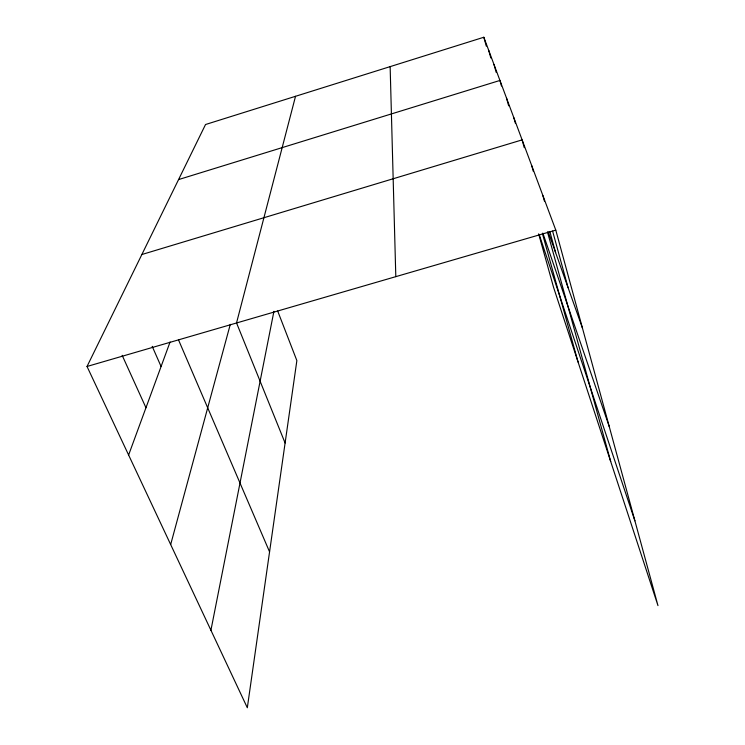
<?xml version="1.0" encoding="UTF-8"?>
<svg xmlns="http://www.w3.org/2000/svg" width="745" height="745" viewBox="0 0 745 745"><rect width="100%" height="100%" fill="white"/><g stroke="black" fill="none" stroke-linecap="round" stroke-linejoin="round"><path stroke-width="1.12" d="M210.919 630.261L273.918 311.345M236.519 322.995L295.532 96.291M170.67 544.558L230.298 324.354M128.615 455.027L170.083 341.983M277.662 310.963L296.864 360.599L247.321 707.75L87.025 366.475L205.536 124.517L483.822 37.25L555.789 230.112L657.975 605.62L553.6 287.449L538.644 233.846M178.558 179.582L499.942 80.451L501.478 85.992M141.857 254.52L522.124 139.883L524.257 147.659M87.025 366.475L555.789 230.112M122.161 355.328L145.964 407.738M152.194 346.351L161.088 366.512M178.493 339.832L269.569 551.859M236.463 322.743L285.102 443.014M548.255 231.909L582.441 328.051M542.854 233.101L609.289 426.708M539.278 234.815L634.898 520.82M483.822 37.25L486.308 46.171M542.388 233.446L578.073 362.051M494.028 64.601L496.198 72.395M488.683 50.278L490.834 57.989M547.463 231.909L610.686 461.462M513.854 117.738L515.4 123.316M506.507 98.051L508.658 105.827M542.9 195.581L544.418 201.122M552.604 231.08L568.081 287.663M531.79 165.809L533.318 171.378M549.829 231.518L555.64 252.676M390.138 66.631L395.809 276.656"/></g></svg>
